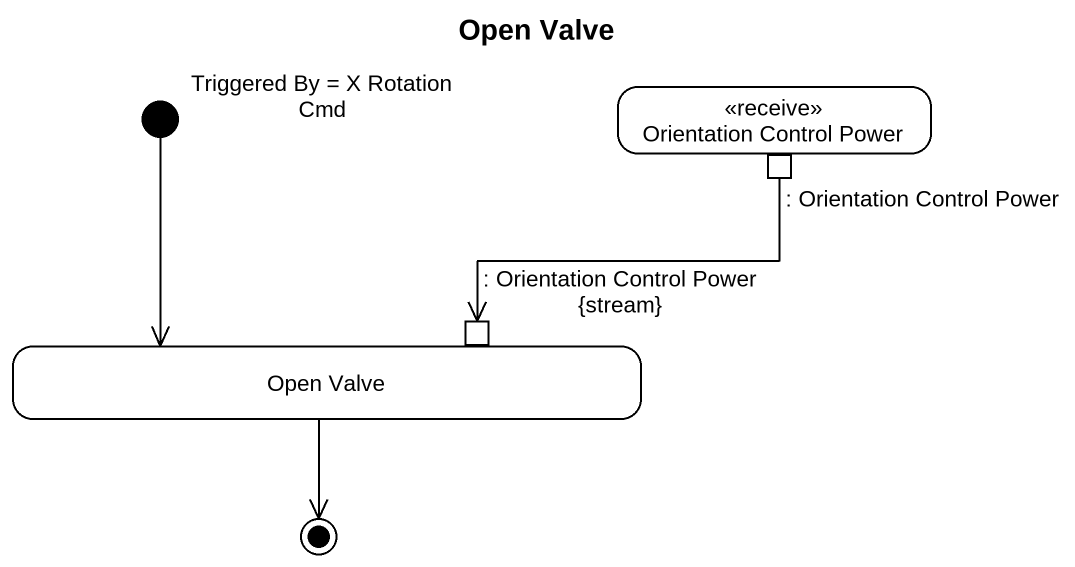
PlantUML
@startuml
title Open Valve
hide empty description
state "Orientation Control Power" as Orientation_Control_Power <<receive>> {
  state ": Orientation Control Power" as Orientation_Control_Power_2 <<outputPin>>
}
state "Triggered By = X Rotation Cmd" as Triggered_By_X_Rotation_Cmd <<start>>
state "Open Valve" as Open_Valve {
  state ": Orientation Control Power {stream}" as Orientation_Control_Power_3 <<inputPin>>
}
Triggered_By_X_Rotation_Cmd --> Open_Valve
Orientation_Control_Power_2 -left-> Orientation_Control_Power_3
Open_Valve --> [*]
@enduml
